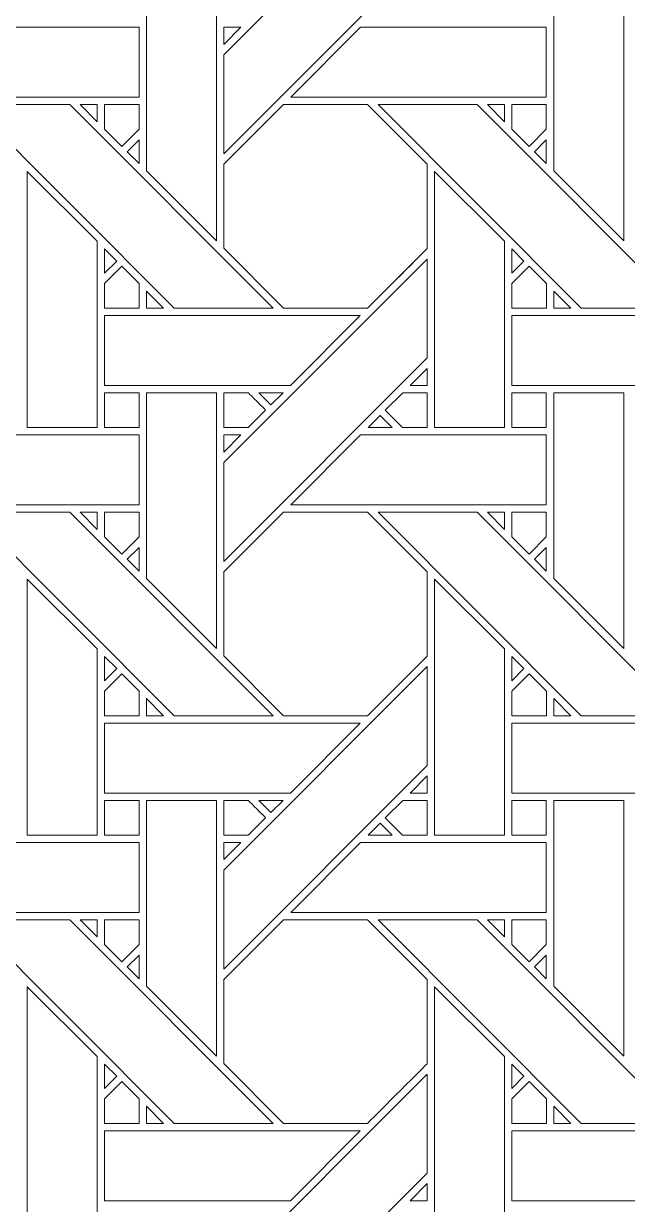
# Model space of a CAD drawing. Header units: inches. Extents: x 4.4 to 20.4, y 1.1 to 17.1.
# Drawn here: x 13.103 to 14.509, y 12.939 to 15.687 of the extents above; entities that cross this region are included whole.
import ezdxf

# ---------------------------------------------------------------- set-up
doc = ezdxf.new("R2010")
doc.units = ezdxf.units.IN
doc.header["$MEASUREMENT"] = 0
doc.layers.add('Design', color=7, linetype='Continuous', lineweight=0)

msp = doc.modelspace()

# ---------------------------------------------------------------- linework, layer by layer
at = {"layer": 'Design'}
for points, knots in [([(12.3829, 17.0948), (7.9646, 17.0948), (4.3829, 13.513), (4.3829, 9.0948), (4.3829, 4.6765), (7.9646, 1.0948), (12.3829, 1.0948), (16.8011, 1.0948), (20.3829, 4.6765), (20.3829, 9.0948), (20.3829, 13.513), (16.8011, 17.0948), (12.3829, 17.0948)], [0, 0, 0, 0, 1, 1, 1, 2, 2, 2, 3, 3, 3, 4, 4, 4, 4]), ([(12.3829, 16.2388), (8.4373, 16.2388), (5.2388, 13.0403), (5.2388, 9.0948), (5.2388, 5.1492), (8.4373, 1.9507), (12.3829, 1.9507), (16.3284, 1.9507), (19.5269, 5.1492), (19.5269, 9.0948), (19.5269, 13.0403), (16.3284, 16.2388), (12.3829, 16.2388)], [0, 0, 0, 0, 1, 1, 1, 2, 2, 2, 3, 3, 3, 4, 4, 4, 4]), ([(14.0428, 16.0252), (14.0428, 16.0252), (14.0428, 15.8577), (14.0428, 15.8577), (14.0428, 15.8577), (13.5691, 15.3841), (13.5691, 15.3841), (13.5691, 15.3841), (13.5691, 15.6142), (13.5691, 15.6142), (13.5691, 15.6142), (13.9923, 16.0372), (13.9923, 16.0372), (14.0091, 16.0333), (14.026, 16.0293), (14.0428, 16.0252)], [0, 0, 0, 0, 1, 1, 1, 2, 2, 2, 3, 3, 3, 4, 4, 4, 5, 5, 5, 5]), ([(13.552, 15.1812), (13.552, 15.1812), (13.3891, 15.3441), (13.3891, 15.3441), (13.3891, 15.3441), (13.3891, 15.7763), (13.3891, 15.7763), (13.3891, 15.7763), (13.552, 15.7763), (13.552, 15.7763), (13.552, 15.7763), (13.552, 15.1812), (13.552, 15.1812)], [0, 0, 0, 0, 1, 1, 1, 2, 2, 2, 3, 3, 3, 4, 4, 4, 4]), ([(14.5007, 15.1812), (14.5007, 15.1812), (14.3378, 15.3441), (14.3378, 15.3441), (14.3378, 15.3441), (14.3378, 15.7763), (14.3378, 15.7763), (14.3378, 15.7763), (14.5007, 15.7763), (14.5007, 15.7763), (14.5007, 15.7763), (14.5007, 15.1812), (14.5007, 15.1812)], [0, 0, 0, 0, 1, 1, 1, 2, 2, 2, 3, 3, 3, 4, 4, 4, 4]), ([(13.3715, 15.6784), (13.3715, 15.6784), (13.3715, 15.5155), (13.3715, 15.5155), (13.3715, 15.5155), (12.7762, 15.5155), (12.7762, 15.5155), (12.7762, 15.5155), (12.9391, 15.6784), (12.9391, 15.6784), (12.9391, 15.6784), (13.3715, 15.6784), (13.3715, 15.6784)], [0, 0, 0, 0, 1, 1, 1, 2, 2, 2, 3, 3, 3, 4, 4, 4, 4]), ([(13.609, 15.6784), (13.609, 15.6784), (13.5691, 15.6385), (13.5691, 15.6385), (13.5691, 15.6385), (13.5691, 15.6784), (13.5691, 15.6784), (13.5691, 15.6784), (13.609, 15.6784), (13.609, 15.6784)], [0, 0, 0, 0, 1, 1, 1, 2, 2, 2, 3, 3, 3, 3]), ([(14.3203, 15.6784), (14.3203, 15.6784), (14.3203, 15.5155), (14.3203, 15.5155), (14.3203, 15.5155), (13.725, 15.5155), (13.725, 15.5155), (13.725, 15.5155), (13.8878, 15.6784), (13.8878, 15.6784), (13.8878, 15.6784), (14.3203, 15.6784), (14.3203, 15.6784)], [0, 0, 0, 0, 1, 1, 1, 2, 2, 2, 3, 3, 3, 4, 4, 4, 4]), ([(13.6841, 15.0248), (13.6841, 15.0248), (13.4531, 15.0248), (13.4531, 15.0248), (13.4531, 15.0248), (12.9795, 15.4984), (12.9795, 15.4984), (12.9795, 15.4984), (13.2105, 15.4984), (13.2105, 15.4984), (13.2105, 15.4984), (13.6841, 15.0248), (13.6841, 15.0248)], [0, 0, 0, 0, 1, 1, 1, 2, 2, 2, 3, 3, 3, 4, 4, 4, 4]), ([(13.2346, 15.4984), (13.2346, 15.4984), (13.2741, 15.4984), (13.2741, 15.4984), (13.2741, 15.4984), (13.2741, 15.4586), (13.2741, 15.4586), (13.2741, 15.4586), (13.2346, 15.4984), (13.2346, 15.4984)], [0, 0, 0, 0, 1, 1, 1, 2, 2, 2, 3, 3, 3, 3]), ([(13.3715, 15.4985), (13.3715, 15.4985), (13.3715, 15.4409), (13.3715, 15.4409), (13.3715, 15.4409), (13.3316, 15.4009), (13.3316, 15.4009), (13.3316, 15.4009), (13.2913, 15.4413), (13.2913, 15.4413), (13.2913, 15.4413), (13.2913, 15.4985), (13.2913, 15.4985), (13.2913, 15.4985), (13.3715, 15.4985), (13.3715, 15.4985)], [0, 0, 0, 0, 1, 1, 1, 2, 2, 2, 3, 3, 3, 4, 4, 4, 5, 5, 5, 5]), ([(13.3715, 15.4409), (13.3715, 15.4409), (13.3316, 15.4009), (13.3316, 15.4009), (13.3316, 15.4009), (13.2913, 15.4413), (13.2913, 15.4413), (13.2913, 15.4413), (13.2913, 15.4985), (13.2913, 15.4985), (13.2913, 15.4985), (13.3715, 15.4985), (13.3715, 15.4985), (13.3715, 15.4985), (13.3715, 15.4409), (13.3715, 15.4409)], [0, 0, 0, 0, 1, 1, 1, 2, 2, 2, 3, 3, 3, 4, 4, 4, 5, 5, 5, 5]), ([(13.7078, 15.4985), (13.7078, 15.4985), (13.904, 15.4985), (13.904, 15.4985), (13.904, 15.4985), (14.0428, 15.3597), (14.0428, 15.3597), (14.0428, 15.3597), (14.0428, 15.1635), (14.0428, 15.1635), (14.025, 15.1456), (13.9131, 15.0339), (13.9041, 15.0248), (13.9041, 15.0248), (13.7084, 15.0248), (13.7084, 15.0248), (13.7084, 15.0248), (13.5691, 15.1641), (13.5691, 15.1641), (13.5691, 15.1641), (13.5691, 15.3597), (13.5691, 15.3597), (13.5691, 15.3597), (13.7078, 15.4985), (13.7078, 15.4985)], [0, 0, 0, 0, 1, 1, 1, 2, 2, 2, 3, 3, 3, 4, 4, 4, 5, 5, 5, 6, 6, 6, 7, 7, 7, 8, 8, 8, 8]), ([(13.904, 15.4985), (13.904, 15.4985), (14.0428, 15.3597), (14.0428, 15.3597), (14.0428, 15.3597), (14.0428, 15.1635), (14.0428, 15.1635), (14.0248, 15.1454), (13.913, 15.0337), (13.9041, 15.0248), (13.9041, 15.0248), (13.7084, 15.0248), (13.7084, 15.0248), (13.7084, 15.0248), (13.5691, 15.1641), (13.5691, 15.1641), (13.5691, 15.1641), (13.5691, 15.3597), (13.5691, 15.3597), (13.5691, 15.3597), (13.7078, 15.4985), (13.7078, 15.4985), (13.7078, 15.4985), (13.904, 15.4985), (13.904, 15.4985)], [0, 0, 0, 0, 1, 1, 1, 2, 2, 2, 3, 3, 3, 4, 4, 4, 5, 5, 5, 6, 6, 6, 7, 7, 7, 8, 8, 8, 8]), ([(14.6329, 15.0248), (14.6329, 15.0248), (14.4018, 15.0248), (14.4018, 15.0248), (14.4018, 15.0248), (13.9283, 15.4984), (13.9283, 15.4984), (13.9283, 15.4984), (14.1592, 15.4984), (14.1592, 15.4984), (14.1592, 15.4984), (14.6329, 15.0248), (14.6329, 15.0248)], [0, 0, 0, 0, 1, 1, 1, 2, 2, 2, 3, 3, 3, 4, 4, 4, 4]), ([(14.1833, 15.4984), (14.1833, 15.4984), (14.2228, 15.4984), (14.2228, 15.4984), (14.2228, 15.4984), (14.2228, 15.4586), (14.2228, 15.4586), (14.2228, 15.4586), (14.1833, 15.4984), (14.1833, 15.4984)], [0, 0, 0, 0, 1, 1, 1, 2, 2, 2, 3, 3, 3, 3]), ([(14.3203, 15.4985), (14.3203, 15.4985), (14.3203, 15.4409), (14.3203, 15.4409), (14.3203, 15.4409), (14.2803, 15.4009), (14.2803, 15.4009), (14.2803, 15.4009), (14.24, 15.4413), (14.24, 15.4413), (14.24, 15.4413), (14.24, 15.4985), (14.24, 15.4985), (14.24, 15.4985), (14.3203, 15.4985), (14.3203, 15.4985)], [0, 0, 0, 0, 1, 1, 1, 2, 2, 2, 3, 3, 3, 4, 4, 4, 5, 5, 5, 5]), ([(14.2803, 15.4009), (14.2803, 15.4009), (14.24, 15.4413), (14.24, 15.4413), (14.24, 15.4413), (14.24, 15.4985), (14.24, 15.4985), (14.24, 15.4985), (14.3203, 15.4985), (14.3203, 15.4985), (14.3203, 15.4985), (14.3203, 15.4409), (14.3203, 15.4409), (14.3203, 15.4409), (14.2803, 15.4009), (14.2803, 15.4009)], [0, 0, 0, 0, 1, 1, 1, 2, 2, 2, 3, 3, 3, 4, 4, 4, 5, 5, 5, 5]), ([(13.3715, 15.4166), (13.3715, 15.4166), (13.3715, 15.3614), (13.3715, 15.3614), (13.3715, 15.3614), (13.3438, 15.3888), (13.3438, 15.3888), (13.3438, 15.3888), (13.3715, 15.4166), (13.3715, 15.4166)], [0, 0, 0, 0, 1, 1, 1, 2, 2, 2, 3, 3, 3, 3]), ([(14.3203, 15.4166), (14.3203, 15.4166), (14.3203, 15.3614), (14.3203, 15.3614), (14.3203, 15.3614), (14.2925, 15.3888), (14.2925, 15.3888), (14.2925, 15.3888), (14.3203, 15.4166), (14.3203, 15.4166)], [0, 0, 0, 0, 1, 1, 1, 2, 2, 2, 3, 3, 3, 3]), ([(13.1112, 14.7468), (13.1112, 14.7468), (13.1112, 15.3426), (13.1112, 15.3426), (13.1112, 15.3426), (13.274, 15.1805), (13.274, 15.1805), (13.274, 15.1805), (13.274, 14.7468), (13.274, 14.7468), (13.274, 14.7468), (13.1112, 14.7468), (13.1112, 14.7468)], [0, 0, 0, 0, 1, 1, 1, 2, 2, 2, 3, 3, 3, 4, 4, 4, 4]), ([(14.0599, 14.7468), (14.0599, 14.7468), (14.0599, 15.3426), (14.0599, 15.3426), (14.0599, 15.3426), (14.2227, 15.1805), (14.2227, 15.1805), (14.2227, 15.1805), (14.2227, 14.7468), (14.2227, 14.7468), (14.2227, 14.7468), (14.0599, 14.7468), (14.0599, 14.7468)], [0, 0, 0, 0, 1, 1, 1, 2, 2, 2, 3, 3, 3, 4, 4, 4, 4]), ([(13.2913, 15.1062), (13.2913, 15.1062), (13.2913, 15.163), (13.2913, 15.163), (13.2913, 15.163), (13.3195, 15.1344), (13.3195, 15.1344), (13.3195, 15.1344), (13.2913, 15.1062), (13.2913, 15.1062)], [0, 0, 0, 0, 1, 1, 1, 2, 2, 2, 3, 3, 3, 3]), ([(14.24, 15.1062), (14.24, 15.1062), (14.24, 15.163), (14.24, 15.163), (14.24, 15.163), (14.2682, 15.1344), (14.2682, 15.1344), (14.2682, 15.1344), (14.24, 15.1062), (14.24, 15.1062)], [0, 0, 0, 0, 1, 1, 1, 2, 2, 2, 3, 3, 3, 3]), ([(13.2913, 15.0246), (13.2913, 15.0246), (13.2913, 15.0819), (13.2913, 15.0819), (13.2913, 15.0819), (13.3316, 15.1222), (13.3316, 15.1222), (13.3316, 15.1222), (13.3719, 15.0819), (13.3719, 15.0819), (13.3719, 15.0819), (13.3719, 15.0246), (13.3719, 15.0246), (13.3719, 15.0246), (13.2913, 15.0246), (13.2913, 15.0246)], [0, 0, 0, 0, 1, 1, 1, 2, 2, 2, 3, 3, 3, 4, 4, 4, 5, 5, 5, 5]), ([(13.3316, 15.1222), (13.3316, 15.1222), (13.3719, 15.0819), (13.3719, 15.0819), (13.3719, 15.0819), (13.3719, 15.0246), (13.3719, 15.0246), (13.3719, 15.0246), (13.2913, 15.0246), (13.2913, 15.0246), (13.2913, 15.0246), (13.2913, 15.0819), (13.2913, 15.0819), (13.2913, 15.0819), (13.3316, 15.1222), (13.3316, 15.1222)], [0, 0, 0, 0, 1, 1, 1, 2, 2, 2, 3, 3, 3, 4, 4, 4, 5, 5, 5, 5]), ([(14.0428, 14.909), (14.0428, 14.909), (13.5691, 14.4354), (13.5691, 14.4354), (13.5691, 14.4354), (13.5691, 14.6654), (13.5691, 14.6654), (13.5691, 14.6654), (14.0428, 15.139), (14.0428, 15.139), (14.0428, 15.139), (14.0428, 14.909), (14.0428, 14.909)], [0, 0, 0, 0, 1, 1, 1, 2, 2, 2, 3, 3, 3, 4, 4, 4, 4]), ([(14.24, 15.0246), (14.24, 15.0246), (14.24, 15.0819), (14.24, 15.0819), (14.24, 15.0819), (14.2803, 15.1222), (14.2803, 15.1222), (14.2803, 15.1222), (14.3207, 15.0819), (14.3207, 15.0819), (14.3207, 15.0819), (14.3207, 15.0246), (14.3207, 15.0246), (14.3207, 15.0246), (14.24, 15.0246), (14.24, 15.0246)], [0, 0, 0, 0, 1, 1, 1, 2, 2, 2, 3, 3, 3, 4, 4, 4, 5, 5, 5, 5]), ([(14.2803, 15.1222), (14.2803, 15.1222), (14.3207, 15.0819), (14.3207, 15.0819), (14.3207, 15.0819), (14.3207, 15.0246), (14.3207, 15.0246), (14.3207, 15.0246), (14.24, 15.0246), (14.24, 15.0246), (14.24, 15.0246), (14.24, 15.0819), (14.24, 15.0819), (14.24, 15.0819), (14.2803, 15.1222), (14.2803, 15.1222)], [0, 0, 0, 0, 1, 1, 1, 2, 2, 2, 3, 3, 3, 4, 4, 4, 5, 5, 5, 5]), ([(13.3892, 15.0248), (13.3892, 15.0248), (13.3892, 15.0646), (13.3892, 15.0646), (13.3892, 15.0646), (13.4289, 15.0248), (13.4289, 15.0248), (13.4289, 15.0248), (13.3892, 15.0248), (13.3892, 15.0248)], [0, 0, 0, 0, 1, 1, 1, 2, 2, 2, 3, 3, 3, 3]), ([(14.3379, 15.0248), (14.3379, 15.0248), (14.3379, 15.0646), (14.3379, 15.0646), (14.3379, 15.0646), (14.3776, 15.0248), (14.3776, 15.0248), (14.3776, 15.0248), (14.3379, 15.0248), (14.3379, 15.0248)], [0, 0, 0, 0, 1, 1, 1, 2, 2, 2, 3, 3, 3, 3]), ([(13.887, 15.0075), (13.887, 15.0075), (13.7242, 14.8448), (13.7242, 14.8448), (13.7242, 14.8448), (13.2913, 14.8448), (13.2913, 14.8448), (13.2913, 14.8448), (13.2913, 15.0075), (13.2913, 15.0075), (13.2913, 15.0075), (13.887, 15.0075), (13.887, 15.0075)], [0, 0, 0, 0, 1, 1, 1, 2, 2, 2, 3, 3, 3, 4, 4, 4, 4]), ([(14.8357, 15.0075), (14.8357, 15.0075), (14.673, 14.8448), (14.673, 14.8448), (14.673, 14.8448), (14.24, 14.8448), (14.24, 14.8448), (14.24, 14.8448), (14.24, 15.0075), (14.24, 15.0075), (14.24, 15.0075), (14.8357, 15.0075), (14.8357, 15.0075)], [0, 0, 0, 0, 1, 1, 1, 2, 2, 2, 3, 3, 3, 4, 4, 4, 4]), ([(14.003, 14.8449), (14.003, 14.8449), (14.0428, 14.8846), (14.0428, 14.8846), (14.0428, 14.8846), (14.0428, 14.8449), (14.0428, 14.8449), (14.0428, 14.8449), (14.003, 14.8449), (14.003, 14.8449)], [0, 0, 0, 0, 1, 1, 1, 2, 2, 2, 3, 3, 3, 3]), ([(13.2913, 14.8276), (13.2913, 14.8276), (13.3715, 14.8276), (13.3715, 14.8276), (13.3715, 14.8276), (13.3715, 14.7468), (13.3715, 14.7468), (13.3715, 14.7468), (13.2913, 14.7468), (13.2913, 14.7468), (13.2913, 14.7468), (13.2913, 14.8276), (13.2913, 14.8276)], [0, 0, 0, 0, 1, 1, 1, 2, 2, 2, 3, 3, 3, 4, 4, 4, 4]), ([(13.3715, 14.8276), (13.3715, 14.8276), (13.3715, 14.7468), (13.3715, 14.7468), (13.3715, 14.7468), (13.2913, 14.7468), (13.2913, 14.7468), (13.2913, 14.7468), (13.2913, 14.8276), (13.2913, 14.8276), (13.2913, 14.8276), (13.3715, 14.8276), (13.3715, 14.8276)], [0, 0, 0, 0, 1, 1, 1, 2, 2, 2, 3, 3, 3, 4, 4, 4, 4]), ([(13.3891, 14.3954), (13.3891, 14.3954), (13.3891, 14.8276), (13.3891, 14.8276), (13.3891, 14.8276), (13.552, 14.8276), (13.552, 14.8276), (13.552, 14.8276), (13.552, 14.2324), (13.552, 14.2324), (13.552, 14.2324), (13.3891, 14.3954), (13.3891, 14.3954)], [0, 0, 0, 0, 1, 1, 1, 2, 2, 2, 3, 3, 3, 4, 4, 4, 4]), ([(13.6262, 14.8276), (13.6313, 14.8225), (13.6621, 14.7917), (13.6665, 14.7873), (13.6665, 14.7873), (13.6261, 14.7468), (13.6261, 14.7468), (13.6261, 14.7468), (13.5691, 14.7468), (13.5691, 14.7468), (13.5691, 14.7468), (13.5691, 14.8276), (13.5691, 14.8276), (13.5691, 14.8276), (13.6262, 14.8276), (13.6262, 14.8276)], [0, 0, 0, 0, 1, 1, 1, 2, 2, 2, 3, 3, 3, 4, 4, 4, 5, 5, 5, 5]), ([(13.6665, 14.7873), (13.6665, 14.7873), (13.6261, 14.7468), (13.6261, 14.7468), (13.6261, 14.7468), (13.5691, 14.7468), (13.5691, 14.7468), (13.5691, 14.7468), (13.5691, 14.8276), (13.5691, 14.8276), (13.5691, 14.8276), (13.6262, 14.8276), (13.6262, 14.8276), (13.6312, 14.8226), (13.662, 14.7918), (13.6665, 14.7873)], [0, 0, 0, 0, 1, 1, 1, 2, 2, 2, 3, 3, 3, 4, 4, 4, 5, 5, 5, 5]), ([(13.6505, 14.8276), (13.6505, 14.8276), (13.707, 14.8276), (13.707, 14.8276), (13.707, 14.8276), (13.6787, 14.7994), (13.6787, 14.7994), (13.6787, 14.7994), (13.6505, 14.8276), (13.6505, 14.8276)], [0, 0, 0, 0, 1, 1, 1, 2, 2, 2, 3, 3, 3, 3]), ([(13.9857, 14.7468), (13.9857, 14.7468), (13.9453, 14.7872), (13.9453, 14.7872), (13.9453, 14.7872), (13.9858, 14.8276), (13.9858, 14.8276), (13.9858, 14.8276), (14.0428, 14.8276), (14.0428, 14.8276), (14.0428, 14.8276), (14.0428, 14.7468), (14.0428, 14.7468), (14.0428, 14.7468), (13.9857, 14.7468), (13.9857, 14.7468)], [0, 0, 0, 0, 1, 1, 1, 2, 2, 2, 3, 3, 3, 4, 4, 4, 5, 5, 5, 5]), ([(14.0428, 14.7468), (14.0428, 14.7468), (13.9857, 14.7468), (13.9857, 14.7468), (13.9857, 14.7468), (13.9453, 14.7872), (13.9453, 14.7872), (13.9453, 14.7872), (13.9858, 14.8276), (13.9858, 14.8276), (13.9858, 14.8276), (14.0428, 14.8276), (14.0428, 14.8276), (14.0428, 14.8276), (14.0428, 14.7468), (14.0428, 14.7468)], [0, 0, 0, 0, 1, 1, 1, 2, 2, 2, 3, 3, 3, 4, 4, 4, 5, 5, 5, 5]), ([(14.24, 14.8276), (14.24, 14.8276), (14.3203, 14.8276), (14.3203, 14.8276), (14.3203, 14.8276), (14.3203, 14.7468), (14.3203, 14.7468), (14.3203, 14.7468), (14.24, 14.7468), (14.24, 14.7468), (14.24, 14.7468), (14.24, 14.8276), (14.24, 14.8276)], [0, 0, 0, 0, 1, 1, 1, 2, 2, 2, 3, 3, 3, 4, 4, 4, 4]), ([(14.24, 14.7468), (14.24, 14.7468), (14.24, 14.8276), (14.24, 14.8276), (14.24, 14.8276), (14.3203, 14.8276), (14.3203, 14.8276), (14.3203, 14.8276), (14.3203, 14.7468), (14.3203, 14.7468), (14.3203, 14.7468), (14.24, 14.7468), (14.24, 14.7468)], [0, 0, 0, 0, 1, 1, 1, 2, 2, 2, 3, 3, 3, 4, 4, 4, 4]), ([(14.5007, 14.2324), (14.5007, 14.2324), (14.3378, 14.3954), (14.3378, 14.3954), (14.3378, 14.3954), (14.3378, 14.8276), (14.3378, 14.8276), (14.3378, 14.8276), (14.5007, 14.8276), (14.5007, 14.8276), (14.5007, 14.8276), (14.5007, 14.2324), (14.5007, 14.2324)], [0, 0, 0, 0, 1, 1, 1, 2, 2, 2, 3, 3, 3, 4, 4, 4, 4]), ([(13.905, 14.7468), (13.905, 14.7468), (13.9332, 14.775), (13.9332, 14.775), (13.9332, 14.775), (13.9614, 14.7468), (13.9614, 14.7468), (13.9614, 14.7468), (13.905, 14.7468), (13.905, 14.7468)], [0, 0, 0, 0, 1, 1, 1, 2, 2, 2, 3, 3, 3, 3]), ([(13.3715, 14.7296), (13.3715, 14.7296), (13.3715, 14.5668), (13.3715, 14.5668), (13.3715, 14.5668), (12.7762, 14.5668), (12.7762, 14.5668), (12.7762, 14.5668), (12.9391, 14.7296), (12.9391, 14.7296), (12.9391, 14.7296), (13.3715, 14.7296), (13.3715, 14.7296)], [0, 0, 0, 0, 1, 1, 1, 2, 2, 2, 3, 3, 3, 4, 4, 4, 4]), ([(13.609, 14.7296), (13.609, 14.7296), (13.5691, 14.6898), (13.5691, 14.6898), (13.5691, 14.6898), (13.5691, 14.7296), (13.5691, 14.7296), (13.5691, 14.7296), (13.609, 14.7296), (13.609, 14.7296)], [0, 0, 0, 0, 1, 1, 1, 2, 2, 2, 3, 3, 3, 3]), ([(14.3203, 14.7296), (14.3203, 14.7296), (14.3203, 14.5668), (14.3203, 14.5668), (14.3203, 14.5668), (13.725, 14.5668), (13.725, 14.5668), (13.725, 14.5668), (13.8878, 14.7296), (13.8878, 14.7296), (13.8878, 14.7296), (14.3203, 14.7296), (14.3203, 14.7296)], [0, 0, 0, 0, 1, 1, 1, 2, 2, 2, 3, 3, 3, 4, 4, 4, 4]), ([(13.6841, 14.076), (13.6841, 14.076), (13.4531, 14.076), (13.4531, 14.076), (13.4531, 14.076), (12.9795, 14.5497), (12.9795, 14.5497), (12.9795, 14.5497), (13.2105, 14.5497), (13.2105, 14.5497), (13.2105, 14.5497), (13.6841, 14.076), (13.6841, 14.076)], [0, 0, 0, 0, 1, 1, 1, 2, 2, 2, 3, 3, 3, 4, 4, 4, 4]), ([(13.2346, 14.5497), (13.2346, 14.5497), (13.2741, 14.5497), (13.2741, 14.5497), (13.2741, 14.5497), (13.2741, 14.5099), (13.2741, 14.5099), (13.2741, 14.5099), (13.2346, 14.5497), (13.2346, 14.5497)], [0, 0, 0, 0, 1, 1, 1, 2, 2, 2, 3, 3, 3, 3]), ([(13.3715, 14.5497), (13.3715, 14.5497), (13.3715, 14.4921), (13.3715, 14.4921), (13.3715, 14.4921), (13.3316, 14.4522), (13.3316, 14.4522), (13.3316, 14.4522), (13.2913, 14.4925), (13.2913, 14.4925), (13.2913, 14.4925), (13.2913, 14.5497), (13.2913, 14.5497), (13.2913, 14.5497), (13.3715, 14.5497), (13.3715, 14.5497)], [0, 0, 0, 0, 1, 1, 1, 2, 2, 2, 3, 3, 3, 4, 4, 4, 5, 5, 5, 5]), ([(13.3715, 14.4921), (13.3715, 14.4921), (13.3316, 14.4522), (13.3316, 14.4522), (13.3316, 14.4522), (13.2913, 14.4925), (13.2913, 14.4925), (13.2913, 14.4925), (13.2913, 14.5497), (13.2913, 14.5497), (13.2913, 14.5497), (13.3715, 14.5497), (13.3715, 14.5497), (13.3715, 14.5497), (13.3715, 14.4921), (13.3715, 14.4921)], [0, 0, 0, 0, 1, 1, 1, 2, 2, 2, 3, 3, 3, 4, 4, 4, 5, 5, 5, 5]), ([(13.7078, 14.5497), (13.7078, 14.5497), (13.904, 14.5497), (13.904, 14.5497), (13.904, 14.5497), (14.0428, 14.411), (14.0428, 14.411), (14.0428, 14.411), (14.0428, 14.2148), (14.0428, 14.2148), (14.025, 14.1969), (13.9131, 14.0851), (13.9041, 14.0761), (13.9041, 14.0761), (13.7084, 14.0761), (13.7084, 14.0761), (13.7084, 14.0761), (13.5691, 14.2153), (13.5691, 14.2153), (13.5691, 14.2153), (13.5691, 14.411), (13.5691, 14.411), (13.5691, 14.411), (13.7078, 14.5497), (13.7078, 14.5497)], [0, 0, 0, 0, 1, 1, 1, 2, 2, 2, 3, 3, 3, 4, 4, 4, 5, 5, 5, 6, 6, 6, 7, 7, 7, 8, 8, 8, 8]), ([(14.0428, 14.2148), (14.0244, 14.1963), (13.9126, 14.0847), (13.9041, 14.0761), (13.9041, 14.0761), (13.7084, 14.0761), (13.7084, 14.0761), (13.7084, 14.0761), (13.5691, 14.2153), (13.5691, 14.2153), (13.5691, 14.2153), (13.5691, 14.411), (13.5691, 14.411), (13.5691, 14.411), (13.7078, 14.5497), (13.7078, 14.5497), (13.7078, 14.5497), (13.904, 14.5497), (13.904, 14.5497), (13.904, 14.5497), (14.0428, 14.411), (14.0428, 14.411), (14.0428, 14.411), (14.0428, 14.2148), (14.0428, 14.2148)], [0, 0, 0, 0, 1, 1, 1, 2, 2, 2, 3, 3, 3, 4, 4, 4, 5, 5, 5, 6, 6, 6, 7, 7, 7, 8, 8, 8, 8]), ([(14.6329, 14.076), (14.6329, 14.076), (14.4018, 14.076), (14.4018, 14.076), (14.4018, 14.076), (13.9283, 14.5497), (13.9283, 14.5497), (13.9283, 14.5497), (14.1592, 14.5497), (14.1592, 14.5497), (14.1592, 14.5497), (14.6329, 14.076), (14.6329, 14.076)], [0, 0, 0, 0, 1, 1, 1, 2, 2, 2, 3, 3, 3, 4, 4, 4, 4]), ([(14.1833, 14.5497), (14.1833, 14.5497), (14.2228, 14.5497), (14.2228, 14.5497), (14.2228, 14.5497), (14.2228, 14.5099), (14.2228, 14.5099), (14.2228, 14.5099), (14.1833, 14.5497), (14.1833, 14.5497)], [0, 0, 0, 0, 1, 1, 1, 2, 2, 2, 3, 3, 3, 3]), ([(14.3203, 14.5497), (14.3203, 14.5497), (14.3203, 14.4921), (14.3203, 14.4921), (14.3203, 14.4921), (14.2803, 14.4522), (14.2803, 14.4522), (14.2803, 14.4522), (14.24, 14.4925), (14.24, 14.4925), (14.24, 14.4925), (14.24, 14.5497), (14.24, 14.5497), (14.24, 14.5497), (14.3203, 14.5497), (14.3203, 14.5497)], [0, 0, 0, 0, 1, 1, 1, 2, 2, 2, 3, 3, 3, 4, 4, 4, 5, 5, 5, 5]), ([(14.2803, 14.4522), (14.2803, 14.4522), (14.24, 14.4925), (14.24, 14.4925), (14.24, 14.4925), (14.24, 14.5497), (14.24, 14.5497), (14.24, 14.5497), (14.3203, 14.5497), (14.3203, 14.5497), (14.3203, 14.5497), (14.3203, 14.4921), (14.3203, 14.4921), (14.3203, 14.4921), (14.2803, 14.4522), (14.2803, 14.4522)], [0, 0, 0, 0, 1, 1, 1, 2, 2, 2, 3, 3, 3, 4, 4, 4, 5, 5, 5, 5]), ([(13.3715, 14.4679), (13.3715, 14.4679), (13.3715, 14.4127), (13.3715, 14.4127), (13.3715, 14.4127), (13.3438, 14.4401), (13.3438, 14.4401), (13.3438, 14.4401), (13.3715, 14.4679), (13.3715, 14.4679)], [0, 0, 0, 0, 1, 1, 1, 2, 2, 2, 3, 3, 3, 3]), ([(14.3203, 14.4679), (14.3203, 14.4679), (14.3203, 14.4127), (14.3203, 14.4127), (14.3203, 14.4127), (14.2925, 14.4401), (14.2925, 14.4401), (14.2925, 14.4401), (14.3203, 14.4679), (14.3203, 14.4679)], [0, 0, 0, 0, 1, 1, 1, 2, 2, 2, 3, 3, 3, 3]), ([(13.1112, 13.798), (13.1112, 13.798), (13.1112, 14.3939), (13.1112, 14.3939), (13.1112, 14.3939), (13.274, 14.2317), (13.274, 14.2317), (13.274, 14.2317), (13.274, 13.798), (13.274, 13.798), (13.274, 13.798), (13.1112, 13.798), (13.1112, 13.798)], [0, 0, 0, 0, 1, 1, 1, 2, 2, 2, 3, 3, 3, 4, 4, 4, 4]), ([(14.0599, 13.798), (14.0599, 13.798), (14.0599, 14.3939), (14.0599, 14.3939), (14.0599, 14.3939), (14.2227, 14.2317), (14.2227, 14.2317), (14.2227, 14.2317), (14.2227, 13.798), (14.2227, 13.798), (14.2227, 13.798), (14.0599, 13.798), (14.0599, 13.798)], [0, 0, 0, 0, 1, 1, 1, 2, 2, 2, 3, 3, 3, 4, 4, 4, 4]), ([(13.2913, 14.1575), (13.2913, 14.1575), (13.2913, 14.2142), (13.2913, 14.2142), (13.2913, 14.2142), (13.3195, 14.1857), (13.3195, 14.1857), (13.3195, 14.1857), (13.2913, 14.1575), (13.2913, 14.1575)], [0, 0, 0, 0, 1, 1, 1, 2, 2, 2, 3, 3, 3, 3]), ([(14.24, 14.1575), (14.24, 14.1575), (14.24, 14.2142), (14.24, 14.2142), (14.24, 14.2142), (14.2682, 14.1857), (14.2682, 14.1857), (14.2682, 14.1857), (14.24, 14.1575), (14.24, 14.1575)], [0, 0, 0, 0, 1, 1, 1, 2, 2, 2, 3, 3, 3, 3]), ([(14.0428, 13.9603), (14.0428, 13.9603), (13.5691, 13.4866), (13.5691, 13.4866), (13.5691, 13.4866), (13.5691, 13.7167), (13.5691, 13.7167), (13.5691, 13.7167), (14.0428, 14.1903), (14.0428, 14.1903), (14.0428, 14.1903), (14.0428, 13.9603), (14.0428, 13.9603)], [0, 0, 0, 0, 1, 1, 1, 2, 2, 2, 3, 3, 3, 4, 4, 4, 4]), ([(13.2913, 14.0759), (13.2913, 14.0759), (13.2913, 14.1332), (13.2913, 14.1332), (13.2913, 14.1332), (13.3316, 14.1735), (13.3316, 14.1735), (13.3316, 14.1735), (13.3719, 14.1332), (13.3719, 14.1332), (13.3719, 14.1332), (13.3719, 14.0759), (13.3719, 14.0759), (13.3719, 14.0759), (13.2913, 14.0759), (13.2913, 14.0759)], [0, 0, 0, 0, 1, 1, 1, 2, 2, 2, 3, 3, 3, 4, 4, 4, 5, 5, 5, 5]), ([(13.3316, 14.1735), (13.3316, 14.1735), (13.3719, 14.1332), (13.3719, 14.1332), (13.3719, 14.1332), (13.3719, 14.0759), (13.3719, 14.0759), (13.3719, 14.0759), (13.2913, 14.0759), (13.2913, 14.0759), (13.2913, 14.0759), (13.2913, 14.1332), (13.2913, 14.1332), (13.2913, 14.1332), (13.3316, 14.1735), (13.3316, 14.1735)], [0, 0, 0, 0, 1, 1, 1, 2, 2, 2, 3, 3, 3, 4, 4, 4, 5, 5, 5, 5]), ([(14.24, 14.0759), (14.24, 14.0759), (14.24, 14.1332), (14.24, 14.1332), (14.24, 14.1332), (14.2803, 14.1735), (14.2803, 14.1735), (14.2803, 14.1735), (14.3207, 14.1332), (14.3207, 14.1332), (14.3207, 14.1332), (14.3207, 14.0759), (14.3207, 14.0759), (14.3207, 14.0759), (14.24, 14.0759), (14.24, 14.0759)], [0, 0, 0, 0, 1, 1, 1, 2, 2, 2, 3, 3, 3, 4, 4, 4, 5, 5, 5, 5]), ([(14.2803, 14.1735), (14.2803, 14.1735), (14.3207, 14.1332), (14.3207, 14.1332), (14.3207, 14.1332), (14.3207, 14.0759), (14.3207, 14.0759), (14.3207, 14.0759), (14.24, 14.0759), (14.24, 14.0759), (14.24, 14.0759), (14.24, 14.1332), (14.24, 14.1332), (14.24, 14.1332), (14.2803, 14.1735), (14.2803, 14.1735)], [0, 0, 0, 0, 1, 1, 1, 2, 2, 2, 3, 3, 3, 4, 4, 4, 5, 5, 5, 5]), ([(13.3892, 14.076), (13.3892, 14.076), (13.3892, 14.1158), (13.3892, 14.1158), (13.3892, 14.1158), (13.4289, 14.076), (13.4289, 14.076), (13.4289, 14.076), (13.3892, 14.076), (13.3892, 14.076)], [0, 0, 0, 0, 1, 1, 1, 2, 2, 2, 3, 3, 3, 3]), ([(14.3379, 14.076), (14.3379, 14.076), (14.3379, 14.1158), (14.3379, 14.1158), (14.3379, 14.1158), (14.3776, 14.076), (14.3776, 14.076), (14.3776, 14.076), (14.3379, 14.076), (14.3379, 14.076)], [0, 0, 0, 0, 1, 1, 1, 2, 2, 2, 3, 3, 3, 3]), ([(13.887, 14.0588), (13.887, 14.0588), (13.7242, 13.8961), (13.7242, 13.8961), (13.7242, 13.8961), (13.2913, 13.8961), (13.2913, 13.8961), (13.2913, 13.8961), (13.2913, 14.0588), (13.2913, 14.0588), (13.2913, 14.0588), (13.887, 14.0588), (13.887, 14.0588)], [0, 0, 0, 0, 1, 1, 1, 2, 2, 2, 3, 3, 3, 4, 4, 4, 4]), ([(14.8357, 14.0588), (14.8357, 14.0588), (14.673, 13.8961), (14.673, 13.8961), (14.673, 13.8961), (14.24, 13.8961), (14.24, 13.8961), (14.24, 13.8961), (14.24, 14.0588), (14.24, 14.0588), (14.24, 14.0588), (14.8357, 14.0588), (14.8357, 14.0588)], [0, 0, 0, 0, 1, 1, 1, 2, 2, 2, 3, 3, 3, 4, 4, 4, 4]), ([(14.003, 13.8961), (14.003, 13.8961), (14.0428, 13.9359), (14.0428, 13.9359), (14.0428, 13.9359), (14.0428, 13.8961), (14.0428, 13.8961), (14.0428, 13.8961), (14.003, 13.8961), (14.003, 13.8961)], [0, 0, 0, 0, 1, 1, 1, 2, 2, 2, 3, 3, 3, 3]), ([(13.2913, 13.8789), (13.2913, 13.8789), (13.3715, 13.8789), (13.3715, 13.8789), (13.3715, 13.8789), (13.3715, 13.7981), (13.3715, 13.7981), (13.3715, 13.7981), (13.2913, 13.7981), (13.2913, 13.7981), (13.2913, 13.7981), (13.2913, 13.8789), (13.2913, 13.8789)], [0, 0, 0, 0, 1, 1, 1, 2, 2, 2, 3, 3, 3, 4, 4, 4, 4]), ([(13.3715, 13.8789), (13.3715, 13.8789), (13.3715, 13.7981), (13.3715, 13.7981), (13.3715, 13.7981), (13.2913, 13.7981), (13.2913, 13.7981), (13.2913, 13.7981), (13.2913, 13.8789), (13.2913, 13.8789), (13.2913, 13.8789), (13.3715, 13.8789), (13.3715, 13.8789)], [0, 0, 0, 0, 1, 1, 1, 2, 2, 2, 3, 3, 3, 4, 4, 4, 4]), ([(13.552, 13.2837), (13.552, 13.2837), (13.3891, 13.4466), (13.3891, 13.4466), (13.3891, 13.4466), (13.3891, 13.8788), (13.3891, 13.8788), (13.3891, 13.8788), (13.552, 13.8788), (13.552, 13.8788), (13.552, 13.8788), (13.552, 13.2837), (13.552, 13.2837)], [0, 0, 0, 0, 1, 1, 1, 2, 2, 2, 3, 3, 3, 4, 4, 4, 4]), ([(13.6262, 13.8789), (13.6313, 13.8738), (13.6621, 13.8429), (13.6665, 13.8385), (13.6665, 13.8385), (13.6261, 13.7981), (13.6261, 13.7981), (13.6261, 13.7981), (13.5691, 13.7981), (13.5691, 13.7981), (13.5691, 13.7981), (13.5691, 13.8789), (13.5691, 13.8789), (13.5691, 13.8789), (13.6262, 13.8789), (13.6262, 13.8789)], [0, 0, 0, 0, 1, 1, 1, 2, 2, 2, 3, 3, 3, 4, 4, 4, 5, 5, 5, 5]), ([(13.5691, 13.7981), (13.5691, 13.7981), (13.5691, 13.8789), (13.5691, 13.8789), (13.5691, 13.8789), (13.6262, 13.8789), (13.6262, 13.8789), (13.6313, 13.8737), (13.6621, 13.8429), (13.6665, 13.8385), (13.6665, 13.8385), (13.6261, 13.7981), (13.6261, 13.7981), (13.6261, 13.7981), (13.5691, 13.7981), (13.5691, 13.7981)], [0, 0, 0, 0, 1, 1, 1, 2, 2, 2, 3, 3, 3, 4, 4, 4, 5, 5, 5, 5]), ([(13.6505, 13.8788), (13.6505, 13.8788), (13.707, 13.8788), (13.707, 13.8788), (13.707, 13.8788), (13.6787, 13.8506), (13.6787, 13.8506), (13.6787, 13.8506), (13.6505, 13.8788), (13.6505, 13.8788)], [0, 0, 0, 0, 1, 1, 1, 2, 2, 2, 3, 3, 3, 3]), ([(13.9857, 13.7981), (13.9857, 13.7981), (13.9453, 13.8385), (13.9453, 13.8385), (13.9453, 13.8385), (13.9858, 13.8789), (13.9858, 13.8789), (13.9858, 13.8789), (14.0428, 13.8789), (14.0428, 13.8789), (14.0428, 13.8789), (14.0428, 13.7981), (14.0428, 13.7981), (14.0428, 13.7981), (13.9857, 13.7981), (13.9857, 13.7981)], [0, 0, 0, 0, 1, 1, 1, 2, 2, 2, 3, 3, 3, 4, 4, 4, 5, 5, 5, 5]), ([(14.0428, 13.7981), (14.0428, 13.7981), (13.9857, 13.7981), (13.9857, 13.7981), (13.9857, 13.7981), (13.9453, 13.8385), (13.9453, 13.8385), (13.9453, 13.8385), (13.9858, 13.8789), (13.9858, 13.8789), (13.9858, 13.8789), (14.0428, 13.8789), (14.0428, 13.8789), (14.0428, 13.8789), (14.0428, 13.7981), (14.0428, 13.7981)], [0, 0, 0, 0, 1, 1, 1, 2, 2, 2, 3, 3, 3, 4, 4, 4, 5, 5, 5, 5]), ([(14.24, 13.8789), (14.24, 13.8789), (14.3203, 13.8789), (14.3203, 13.8789), (14.3203, 13.8789), (14.3203, 13.7981), (14.3203, 13.7981), (14.3203, 13.7981), (14.24, 13.7981), (14.24, 13.7981), (14.24, 13.7981), (14.24, 13.8789), (14.24, 13.8789)], [0, 0, 0, 0, 1, 1, 1, 2, 2, 2, 3, 3, 3, 4, 4, 4, 4]), ([(14.24, 13.7981), (14.24, 13.7981), (14.24, 13.8789), (14.24, 13.8789), (14.24, 13.8789), (14.3203, 13.8789), (14.3203, 13.8789), (14.3203, 13.8789), (14.3203, 13.7981), (14.3203, 13.7981), (14.3203, 13.7981), (14.24, 13.7981), (14.24, 13.7981)], [0, 0, 0, 0, 1, 1, 1, 2, 2, 2, 3, 3, 3, 4, 4, 4, 4]), ([(14.3378, 13.4466), (14.3378, 13.4466), (14.3378, 13.8788), (14.3378, 13.8788), (14.3378, 13.8788), (14.5007, 13.8788), (14.5007, 13.8788), (14.5007, 13.8788), (14.5007, 13.2837), (14.5007, 13.2837), (14.5007, 13.2837), (14.3378, 13.4466), (14.3378, 13.4466)], [0, 0, 0, 0, 1, 1, 1, 2, 2, 2, 3, 3, 3, 4, 4, 4, 4]), ([(13.905, 13.798), (13.905, 13.798), (13.9332, 13.8263), (13.9332, 13.8263), (13.9332, 13.8263), (13.9615, 13.798), (13.9615, 13.798), (13.9615, 13.798), (13.905, 13.798), (13.905, 13.798)], [0, 0, 0, 0, 1, 1, 1, 2, 2, 2, 3, 3, 3, 3]), ([(13.3715, 13.7809), (13.3715, 13.7809), (13.3715, 13.6181), (13.3715, 13.6181), (13.3715, 13.6181), (12.7762, 13.6181), (12.7762, 13.6181), (12.7762, 13.6181), (12.9391, 13.7809), (12.9391, 13.7809), (12.9391, 13.7809), (13.3715, 13.7809), (13.3715, 13.7809)], [0, 0, 0, 0, 1, 1, 1, 2, 2, 2, 3, 3, 3, 4, 4, 4, 4]), ([(13.609, 13.7809), (13.609, 13.7809), (13.5691, 13.7411), (13.5691, 13.7411), (13.5691, 13.7411), (13.5691, 13.7809), (13.5691, 13.7809), (13.5691, 13.7809), (13.609, 13.7809), (13.609, 13.7809)], [0, 0, 0, 0, 1, 1, 1, 2, 2, 2, 3, 3, 3, 3]), ([(14.3203, 13.7809), (14.3203, 13.7809), (14.3203, 13.6181), (14.3203, 13.6181), (14.3203, 13.6181), (13.725, 13.6181), (13.725, 13.6181), (13.725, 13.6181), (13.8878, 13.7809), (13.8878, 13.7809), (13.8878, 13.7809), (14.3203, 13.7809), (14.3203, 13.7809)], [0, 0, 0, 0, 1, 1, 1, 2, 2, 2, 3, 3, 3, 4, 4, 4, 4]), ([(13.6841, 13.1273), (13.6841, 13.1273), (13.4531, 13.1273), (13.4531, 13.1273), (13.4531, 13.1273), (12.9795, 13.601), (12.9795, 13.601), (12.9795, 13.601), (13.2105, 13.601), (13.2105, 13.601), (13.2105, 13.601), (13.6841, 13.1273), (13.6841, 13.1273)], [0, 0, 0, 0, 1, 1, 1, 2, 2, 2, 3, 3, 3, 4, 4, 4, 4]), ([(13.2346, 13.601), (13.2346, 13.601), (13.2741, 13.601), (13.2741, 13.601), (13.2741, 13.601), (13.2741, 13.5611), (13.2741, 13.5611), (13.2741, 13.5611), (13.2346, 13.601), (13.2346, 13.601)], [0, 0, 0, 0, 1, 1, 1, 2, 2, 2, 3, 3, 3, 3]), ([(13.3715, 13.601), (13.3715, 13.601), (13.3715, 13.5434), (13.3715, 13.5434), (13.3715, 13.5434), (13.3316, 13.5035), (13.3316, 13.5035), (13.3316, 13.5035), (13.2913, 13.5438), (13.2913, 13.5438), (13.2913, 13.5438), (13.2913, 13.601), (13.2913, 13.601), (13.2913, 13.601), (13.3715, 13.601), (13.3715, 13.601)], [0, 0, 0, 0, 1, 1, 1, 2, 2, 2, 3, 3, 3, 4, 4, 4, 5, 5, 5, 5]), ([(13.3715, 13.5434), (13.3715, 13.5434), (13.3316, 13.5035), (13.3316, 13.5035), (13.3316, 13.5035), (13.2913, 13.5438), (13.2913, 13.5438), (13.2913, 13.5438), (13.2913, 13.601), (13.2913, 13.601), (13.2913, 13.601), (13.3715, 13.601), (13.3715, 13.601), (13.3715, 13.601), (13.3715, 13.5434), (13.3715, 13.5434)], [0, 0, 0, 0, 1, 1, 1, 2, 2, 2, 3, 3, 3, 4, 4, 4, 5, 5, 5, 5]), ([(13.7078, 13.601), (13.7078, 13.601), (13.904, 13.601), (13.904, 13.601), (13.904, 13.601), (14.0428, 13.4623), (14.0428, 13.4623), (14.0428, 13.4623), (14.0428, 13.2661), (14.0428, 13.2661), (14.025, 13.2481), (13.9131, 13.1364), (13.9041, 13.1274), (13.9041, 13.1274), (13.7084, 13.1274), (13.7084, 13.1274), (13.7084, 13.1274), (13.5691, 13.2666), (13.5691, 13.2666), (13.5691, 13.2666), (13.5691, 13.4623), (13.5691, 13.4623), (13.5691, 13.4623), (13.7078, 13.601), (13.7078, 13.601)], [0, 0, 0, 0, 1, 1, 1, 2, 2, 2, 3, 3, 3, 4, 4, 4, 5, 5, 5, 6, 6, 6, 7, 7, 7, 8, 8, 8, 8]), ([(14.0428, 13.4623), (14.0428, 13.4623), (14.0428, 13.2661), (14.0428, 13.2661), (14.025, 13.2481), (13.9131, 13.1364), (13.9041, 13.1274), (13.9041, 13.1274), (13.7084, 13.1274), (13.7084, 13.1274), (13.7084, 13.1274), (13.5691, 13.2666), (13.5691, 13.2666), (13.5691, 13.2666), (13.5691, 13.4623), (13.5691, 13.4623), (13.5691, 13.4623), (13.7078, 13.601), (13.7078, 13.601), (13.7078, 13.601), (13.904, 13.601), (13.904, 13.601), (13.904, 13.601), (14.0428, 13.4623), (14.0428, 13.4623)], [0, 0, 0, 0, 1, 1, 1, 2, 2, 2, 3, 3, 3, 4, 4, 4, 5, 5, 5, 6, 6, 6, 7, 7, 7, 8, 8, 8, 8]), ([(14.6329, 13.1273), (14.6329, 13.1273), (14.4018, 13.1273), (14.4018, 13.1273), (14.4018, 13.1273), (13.9283, 13.601), (13.9283, 13.601), (13.9283, 13.601), (14.1592, 13.601), (14.1592, 13.601), (14.1592, 13.601), (14.6329, 13.1273), (14.6329, 13.1273)], [0, 0, 0, 0, 1, 1, 1, 2, 2, 2, 3, 3, 3, 4, 4, 4, 4]), ([(14.1833, 13.601), (14.1833, 13.601), (14.2228, 13.601), (14.2228, 13.601), (14.2228, 13.601), (14.2228, 13.5611), (14.2228, 13.5611), (14.2228, 13.5611), (14.1833, 13.601), (14.1833, 13.601)], [0, 0, 0, 0, 1, 1, 1, 2, 2, 2, 3, 3, 3, 3]), ([(14.3203, 13.601), (14.3203, 13.601), (14.3203, 13.5434), (14.3203, 13.5434), (14.3203, 13.5434), (14.2803, 13.5035), (14.2803, 13.5035), (14.2803, 13.5035), (14.24, 13.5438), (14.24, 13.5438), (14.24, 13.5438), (14.24, 13.601), (14.24, 13.601), (14.24, 13.601), (14.3203, 13.601), (14.3203, 13.601)], [0, 0, 0, 0, 1, 1, 1, 2, 2, 2, 3, 3, 3, 4, 4, 4, 5, 5, 5, 5]), ([(14.2803, 13.5035), (14.2803, 13.5035), (14.24, 13.5438), (14.24, 13.5438), (14.24, 13.5438), (14.24, 13.601), (14.24, 13.601), (14.24, 13.601), (14.3203, 13.601), (14.3203, 13.601), (14.3203, 13.601), (14.3203, 13.5434), (14.3203, 13.5434), (14.3203, 13.5434), (14.2803, 13.5035), (14.2803, 13.5035)], [0, 0, 0, 0, 1, 1, 1, 2, 2, 2, 3, 3, 3, 4, 4, 4, 5, 5, 5, 5]), ([(13.3715, 13.5191), (13.3715, 13.5191), (13.3715, 13.464), (13.3715, 13.464), (13.3715, 13.464), (13.3438, 13.4913), (13.3438, 13.4913), (13.3438, 13.4913), (13.3715, 13.5191), (13.3715, 13.5191)], [0, 0, 0, 0, 1, 1, 1, 2, 2, 2, 3, 3, 3, 3]), ([(14.3203, 13.5191), (14.3203, 13.5191), (14.3203, 13.464), (14.3203, 13.464), (14.3203, 13.464), (14.2925, 13.4913), (14.2925, 13.4913), (14.2925, 13.4913), (14.3203, 13.5191), (14.3203, 13.5191)], [0, 0, 0, 0, 1, 1, 1, 2, 2, 2, 3, 3, 3, 3]), ([(13.1112, 12.8493), (13.1112, 12.8493), (13.1112, 13.4452), (13.1112, 13.4452), (13.1112, 13.4452), (13.274, 13.283), (13.274, 13.283), (13.274, 13.283), (13.274, 12.8493), (13.274, 12.8493), (13.274, 12.8493), (13.1112, 12.8493), (13.1112, 12.8493)], [0, 0, 0, 0, 1, 1, 1, 2, 2, 2, 3, 3, 3, 4, 4, 4, 4]), ([(14.0599, 12.8493), (14.0599, 12.8493), (14.0599, 13.4452), (14.0599, 13.4452), (14.0599, 13.4452), (14.2227, 13.283), (14.2227, 13.283), (14.2227, 13.283), (14.2227, 12.8493), (14.2227, 12.8493), (14.2227, 12.8493), (14.0599, 12.8493), (14.0599, 12.8493)], [0, 0, 0, 0, 1, 1, 1, 2, 2, 2, 3, 3, 3, 4, 4, 4, 4]), ([(13.2913, 13.2088), (13.2913, 13.2088), (13.2913, 13.2655), (13.2913, 13.2655), (13.2913, 13.2655), (13.3195, 13.2369), (13.3195, 13.2369), (13.3195, 13.2369), (13.2913, 13.2088), (13.2913, 13.2088)], [0, 0, 0, 0, 1, 1, 1, 2, 2, 2, 3, 3, 3, 3]), ([(14.24, 13.2088), (14.24, 13.2088), (14.24, 13.2655), (14.24, 13.2655), (14.24, 13.2655), (14.2682, 13.2369), (14.2682, 13.2369), (14.2682, 13.2369), (14.24, 13.2088), (14.24, 13.2088)], [0, 0, 0, 0, 1, 1, 1, 2, 2, 2, 3, 3, 3, 3]), ([(13.2913, 13.1271), (13.2913, 13.1271), (13.2913, 13.1844), (13.2913, 13.1844), (13.2913, 13.1844), (13.3316, 13.2247), (13.3316, 13.2247), (13.3316, 13.2247), (13.3719, 13.1844), (13.3719, 13.1844), (13.3719, 13.1844), (13.3719, 13.1271), (13.3719, 13.1271), (13.3719, 13.1271), (13.2913, 13.1271), (13.2913, 13.1271)], [0, 0, 0, 0, 1, 1, 1, 2, 2, 2, 3, 3, 3, 4, 4, 4, 5, 5, 5, 5]), ([(13.3316, 13.2247), (13.3316, 13.2247), (13.3719, 13.1844), (13.3719, 13.1844), (13.3719, 13.1844), (13.3719, 13.1271), (13.3719, 13.1271), (13.3719, 13.1271), (13.2913, 13.1271), (13.2913, 13.1271), (13.2913, 13.1271), (13.2913, 13.1844), (13.2913, 13.1844), (13.2913, 13.1844), (13.3316, 13.2247), (13.3316, 13.2247)], [0, 0, 0, 0, 1, 1, 1, 2, 2, 2, 3, 3, 3, 4, 4, 4, 5, 5, 5, 5]), ([(14.0428, 13.0116), (14.0428, 13.0116), (13.5691, 12.5379), (13.5691, 12.5379), (13.5691, 12.5379), (13.5691, 12.768), (13.5691, 12.768), (13.5691, 12.768), (14.0428, 13.2416), (14.0428, 13.2416), (14.0428, 13.2416), (14.0428, 13.0116), (14.0428, 13.0116)], [0, 0, 0, 0, 1, 1, 1, 2, 2, 2, 3, 3, 3, 4, 4, 4, 4]), ([(14.24, 13.1271), (14.24, 13.1271), (14.24, 13.1844), (14.24, 13.1844), (14.24, 13.1844), (14.2803, 13.2247), (14.2803, 13.2247), (14.2803, 13.2247), (14.3207, 13.1844), (14.3207, 13.1844), (14.3207, 13.1844), (14.3207, 13.1271), (14.3207, 13.1271), (14.3207, 13.1271), (14.24, 13.1271), (14.24, 13.1271)], [0, 0, 0, 0, 1, 1, 1, 2, 2, 2, 3, 3, 3, 4, 4, 4, 5, 5, 5, 5]), ([(14.2803, 13.2247), (14.2803, 13.2247), (14.3207, 13.1844), (14.3207, 13.1844), (14.3207, 13.1844), (14.3207, 13.1271), (14.3207, 13.1271), (14.3207, 13.1271), (14.24, 13.1271), (14.24, 13.1271), (14.24, 13.1271), (14.24, 13.1844), (14.24, 13.1844), (14.24, 13.1844), (14.2803, 13.2247), (14.2803, 13.2247)], [0, 0, 0, 0, 1, 1, 1, 2, 2, 2, 3, 3, 3, 4, 4, 4, 5, 5, 5, 5]), ([(13.3892, 13.1273), (13.3892, 13.1273), (13.3892, 13.1671), (13.3892, 13.1671), (13.3892, 13.1671), (13.4289, 13.1273), (13.4289, 13.1273), (13.4289, 13.1273), (13.3892, 13.1273), (13.3892, 13.1273)], [0, 0, 0, 0, 1, 1, 1, 2, 2, 2, 3, 3, 3, 3]), ([(14.3379, 13.1273), (14.3379, 13.1273), (14.3379, 13.1671), (14.3379, 13.1671), (14.3379, 13.1671), (14.3776, 13.1273), (14.3776, 13.1273), (14.3776, 13.1273), (14.3379, 13.1273), (14.3379, 13.1273)], [0, 0, 0, 0, 1, 1, 1, 2, 2, 2, 3, 3, 3, 3]), ([(13.887, 13.1101), (13.887, 13.1101), (13.7242, 12.9474), (13.7242, 12.9474), (13.7242, 12.9474), (13.2913, 12.9474), (13.2913, 12.9474), (13.2913, 12.9474), (13.2913, 13.1101), (13.2913, 13.1101), (13.2913, 13.1101), (13.887, 13.1101), (13.887, 13.1101)], [0, 0, 0, 0, 1, 1, 1, 2, 2, 2, 3, 3, 3, 4, 4, 4, 4]), ([(14.8357, 13.1101), (14.8357, 13.1101), (14.673, 12.9474), (14.673, 12.9474), (14.673, 12.9474), (14.24, 12.9474), (14.24, 12.9474), (14.24, 12.9474), (14.24, 13.1101), (14.24, 13.1101), (14.24, 13.1101), (14.8357, 13.1101), (14.8357, 13.1101)], [0, 0, 0, 0, 1, 1, 1, 2, 2, 2, 3, 3, 3, 4, 4, 4, 4]), ([(14.003, 12.9474), (14.003, 12.9474), (14.0428, 12.9872), (14.0428, 12.9872), (14.0428, 12.9872), (14.0428, 12.9474), (14.0428, 12.9474), (14.0428, 12.9474), (14.003, 12.9474), (14.003, 12.9474)], [0, 0, 0, 0, 1, 1, 1, 2, 2, 2, 3, 3, 3, 3])]:
    msp.add_open_spline(points, degree=3, knots=knots, dxfattribs=at)

doc.saveas('drawing.dxf')
